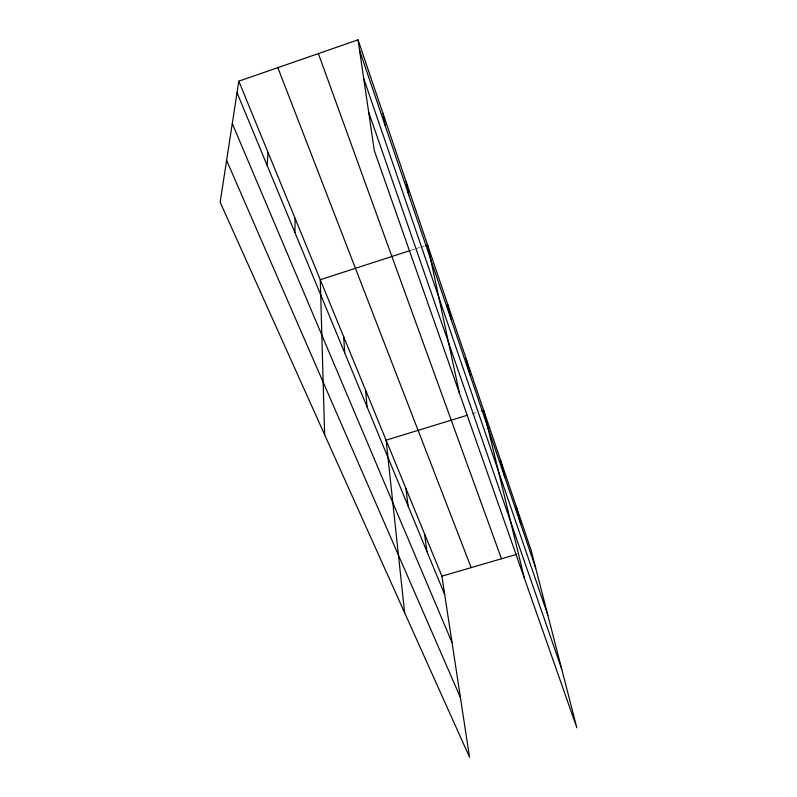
<?xml version="1.0" encoding="UTF-8"?>
<svg xmlns="http://www.w3.org/2000/svg" width="797" height="797" viewBox="0 0 797 797"><rect width="100%" height="100%" fill="white"/><g stroke="black" fill="none" stroke-linecap="round" stroke-linejoin="round"><path stroke-width="0.6" stroke-dasharray="3.98 2.99" d="M411.461 250.128L414.918 249.013M416.064 248.634L419.511 247.518M420.667 247.14L424.114 246.024M472.063 413.782L476.686 412.368"/><path stroke-width="1.2" d="M294.91 232.535L295.109 218.398M267.105 165.338L268.031 152.396M238.811 81.174L220.161 202.259L469.513 757.15L441.907 576.161L238.811 81.174L358.032 39.85L531.061 550.119L576.839 727.751L374.301 150.563L358.032 39.85M410.316 250.507L320.274 279.717L324.648 434.783M425.269 245.655L427.571 244.908L459.411 393.11M467.44 415.207L386.107 440.163L404.627 612.754M481.318 410.943L483.63 410.236L524.326 578.084M441.907 576.161L516.864 554.264M226.607 160.376L460.427 697.544M232.286 123.545L452.038 642.571M237.038 92.681L444.716 594.542M277.844 67.645L471.166 567.613M318.382 53.598L501.472 558.767M368.662 112.178L561.746 669.181M363.711 78.504L547.848 615.224M359.577 50.331L535.704 568.131M516.237 506.404L520.72 524.067M500.456 459.869L504.74 477.104M466.185 358.799L469.971 374.889M447.545 303.816L451.012 319.159M406.111 181.616L408.771 194.966M382.998 113.463L385.15 125.508M424.462 533.631L426.993 551.703M405.892 488.392L408.104 506.085M365.614 390.221L367.048 406.868M343.716 336.852L344.693 352.822"/></g></svg>
